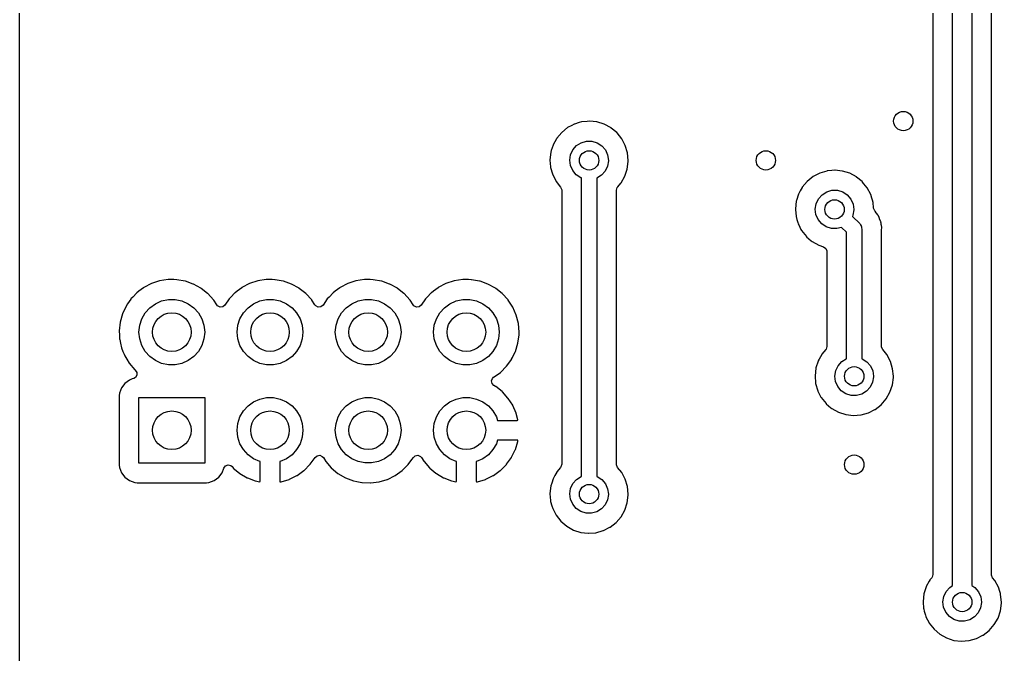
# Model space of a CAD drawing. Extents: x 123.1 to 180.7, y -123.3 to -73.5.
# Drawn here: x 123.06 to 148.46, y -106.38 to -89.96 of the extents above; entities that cross this region are included whole.
import ezdxf

# ---------------------------------------------------------------- set-up
doc = ezdxf.new("R2010")
doc.units = 0
doc.layers.add('BLACK', color=7, linetype='CONTINUOUS')

msp = doc.modelspace()

# ---------------------------------------------------------------- linework, layer by layer
at = {"layer": 'BLACK', "linetype": 'CONTINUOUS'}
for p, q in [((123.063, -123.191), (123.063, -73.6595)), ((147.197, -104.602), (147.197, -84.5127)), ((147.697, -84.5118), (147.697, -104.601)), ((146.689, -84.7951), (146.689, -104.318)), ((148.206, -104.318), (148.206, -84.7961)), ((137.351, -92.6932), (137.24, -92.751)), ((137.41, -92.6623), (137.351, -92.6932)), ((137.415, -92.6594), (137.41, -92.6623)), ((137.41, -92.6623), (137.41, -92.6623)), ((137.542, -92.6222), (137.415, -92.6594)), ((137.599, -92.6053), (137.542, -92.6222)), ((137.605, -92.6036), (137.599, -92.6053)), ((137.599, -92.6053), (137.599, -92.6053)), ((137.611, -92.603), (137.605, -92.6036)), ((137.742, -92.5911), (137.611, -92.603)), ((137.611, -92.603), (137.611, -92.603)), ((137.802, -92.5856), (137.742, -92.5911)), ((137.808, -92.5863), (137.802, -92.5856)), ((137.993, -92.6057), (137.808, -92.5863)), ((137.808, -92.5863), (137.808, -92.5863)), ((137.999, -92.6063), (137.993, -92.6057)), ((137.993, -92.6057), (137.993, -92.6057)), ((138.188, -92.6648), (137.999, -92.6063)), ((138.362, -92.7589), (138.188, -92.6648)), ((137.086, -92.875), (136.959, -93.0265)), ((137.24, -92.751), (137.086, -92.875)), ((138.366, -92.7628), (138.362, -92.7589)), ((138.508, -92.8797), (138.366, -92.7628)), ((138.366, -92.7628), (138.366, -92.7628)), ((138.514, -92.8849), (138.508, -92.8797)), ((138.518, -92.8897), (138.514, -92.8849)), ((138.519, -92.8908), (138.518, -92.8897)), ((138.518, -92.8897), (138.518, -92.8897)), ((138.639, -93.0382), (138.519, -92.8908)), ((136.862, -93.2057), (136.817, -93.3468)), ((136.864, -93.1998), (136.862, -93.2057)), ((136.862, -93.2057), (136.862, -93.2057)), ((136.952, -93.0382), (136.864, -93.1998)), ((136.956, -93.0319), (136.952, -93.0382)), ((136.959, -93.0265), (136.956, -93.0319)), ((136.956, -93.0319), (136.956, -93.0319)), ((137.471, -93.2182), (137.591, -93.1426)), ((137.591, -93.1426), (137.727, -93.1036)), ((137.727, -93.1036), (137.869, -93.1045)), ((137.869, -93.1045), (138.005, -93.1451)), ((138.005, -93.1451), (138.124, -93.2222)), ((138.732, -93.2128), (138.639, -93.0382)), ((136.804, -93.3883), (136.782, -93.5849)), ((136.817, -93.3468), (136.804, -93.3883)), ((137.295, -93.5929), (137.317, -93.4528)), ((137.317, -93.4528), (137.377, -93.3245)), ((137.377, -93.3245), (137.471, -93.2182)), ((138.124, -93.2222), (138.216, -93.3296)), ((138.216, -93.3296), (138.275, -93.4587)), ((138.275, -93.4587), (138.295, -93.599)), ((138.789, -93.4022), (138.732, -93.2128)), ((138.808, -93.599), (138.789, -93.4022)), ((136.782, -93.5849), (136.782, -93.591)), ((136.782, -93.591), (136.797, -93.7625)), ((137.313, -93.7335), (137.295, -93.5929)), ((138.295, -93.6112), (138.271, -93.751)), ((138.295, -93.599), (138.295, -93.6112)), ((138.783, -93.8235), (138.808, -93.6273)), ((138.808, -93.6273), (138.808, -93.599)), ((136.797, -93.7625), (136.798, -93.7819)), ((136.798, -93.7819), (136.8, -93.7879)), ((136.8, -93.7879), (136.845, -93.9454)), ((136.845, -93.9454), (136.853, -93.972)), ((137.371, -93.8632), (137.313, -93.7335)), ((137.462, -93.9717), (137.371, -93.8632)), ((138.21, -93.8786), (138.114, -93.9837)), ((138.271, -93.751), (138.21, -93.8786)), ((138.721, -94.0112), (138.783, -93.8235)), ((143.712, -93.9574), (143.59, -94.021)), ((143.76, -93.9323), (143.712, -93.9574)), ((143.765, -93.9294), (143.76, -93.9323)), ((143.76, -93.9323), (143.76, -93.9323)), ((143.886, -93.894), (143.765, -93.9294)), ((143.949, -93.8753), (143.886, -93.894)), ((143.955, -93.8736), (143.949, -93.8753)), ((143.949, -93.8753), (143.949, -93.8753)), ((143.961, -93.873), (143.955, -93.8736)), ((144.07, -93.8632), (143.961, -93.873)), ((143.961, -93.873), (143.961, -93.873)), ((144.152, -93.8556), (144.07, -93.8632)), ((144.158, -93.8563), (144.152, -93.8556)), ((144.343, -93.8757), (144.158, -93.8563)), ((144.158, -93.8563), (144.158, -93.8563)), ((144.349, -93.8763), (144.343, -93.8757)), ((144.343, -93.8757), (144.343, -93.8757)), ((144.538, -93.9348), (144.349, -93.8763)), ((144.712, -94.0289), (144.538, -93.9348)), ((136.853, -93.972), (136.856, -93.9775)), ((136.856, -93.9775), (136.94, -94.1411)), ((136.94, -94.1411), (136.943, -94.148)), ((136.943, -94.148), (137.057, -94.2917)), ((137.58, -94.0503), (137.462, -93.9717)), ((137.595, -94.0551), (137.58, -94.0503)), ((137.595, -101.777), (137.595, -94.0551)), ((138.114, -93.9837), (137.995, -94.057)), ((137.995, -94.057), (137.995, -101.778)), ((138.534, -94.2862), (138.619, -94.1878)), ((138.619, -94.1878), (138.623, -94.1831)), ((138.619, -94.1878), (138.619, -94.1878)), ((138.623, -94.1831), (138.721, -94.0112)), ((143.436, -94.145), (143.309, -94.2965)), ((143.59, -94.021), (143.436, -94.145)), ((144.716, -94.0328), (144.712, -94.0289)), ((144.858, -94.1497), (144.716, -94.0328)), ((144.716, -94.0328), (144.716, -94.0328)), ((144.864, -94.1549), (144.858, -94.1497)), ((144.868, -94.1597), (144.864, -94.1549)), ((144.904, -94.2034), (144.868, -94.1597)), ((144.868, -94.1597), (144.868, -94.1597)), ((144.989, -94.3082), (144.904, -94.2034)), ((137.057, -94.2917), (137.059, -94.2944)), ((137.059, -94.2944), (137.086, -94.3602)), ((137.086, -94.3602), (137.087, -94.3727)), ((137.087, -94.3727), (137.087, -101.464)), ((138.504, -94.3685), (138.524, -94.3004)), ((138.504, -101.463), (138.504, -94.3685)), ((138.524, -94.3004), (138.534, -94.2862)), ((143.212, -94.4757), (143.16, -94.6385)), ((143.214, -94.4698), (143.212, -94.4757)), ((143.212, -94.4757), (143.212, -94.4757)), ((143.257, -94.3908), (143.214, -94.4698)), ((143.306, -94.3019), (143.257, -94.3908)), ((143.309, -94.2965), (143.306, -94.3019)), ((143.306, -94.3019), (143.306, -94.3019)), ((143.821, -94.4882), (143.941, -94.4126)), ((143.941, -94.4126), (144.077, -94.3736)), ((144.077, -94.3736), (144.219, -94.3745)), ((144.219, -94.3745), (144.355, -94.4151)), ((144.355, -94.4151), (144.474, -94.4922)), ((145.082, -94.4828), (144.989, -94.3082)), ((143.154, -94.6583), (143.132, -94.8549)), ((143.16, -94.6385), (143.154, -94.6583)), ((143.645, -94.8629), (143.667, -94.7228)), ((143.667, -94.7228), (143.727, -94.5945)), ((143.727, -94.5945), (143.821, -94.4882)), ((144.474, -94.4922), (144.566, -94.5996)), ((144.566, -94.5996), (144.625, -94.7287)), ((144.625, -94.7287), (144.645, -94.869)), ((145.111, -94.5793), (145.082, -94.4828)), ((145.135, -94.658), (145.111, -94.5793)), ((145.139, -94.6722), (145.135, -94.658)), ((145.14, -94.6783), (145.139, -94.6722)), ((145.155, -94.8323), (145.14, -94.6783)), ((145.14, -94.6783), (145.14, -94.6783)), ((143.132, -94.8549), (143.134, -94.8768)), ((143.134, -94.8768), (143.14, -94.9577)), ((143.14, -94.9577), (143.148, -95.0519)), ((143.663, -95.0035), (143.645, -94.8629)), ((144.645, -94.8812), (144.621, -95.021)), ((144.645, -94.869), (144.645, -94.8812)), ((145.185, -94.9022), (145.155, -94.8323)), ((145.188, -94.905), (145.185, -94.9022)), ((145.193, -94.9113), (145.188, -94.905)), ((145.225, -94.9577), (145.193, -94.9113)), ((145.193, -94.9113), (145.193, -94.9113)), ((145.228, -94.963), (145.225, -94.9577)), ((145.263, -95.0077), (145.228, -94.963)), ((143.148, -95.0519), (143.171, -95.1309)), ((143.171, -95.1309), (143.193, -95.2063)), ((143.193, -95.2063), (143.203, -95.242)), ((143.721, -95.1332), (143.663, -95.0035)), ((143.812, -95.2417), (143.721, -95.1332)), ((144.621, -95.021), (144.608, -95.049)), ((144.608, -95.049), (144.795, -95.2358)), ((144.795, -95.2358), (144.812, -95.2641)), ((145.267, -95.0137), (145.263, -95.0077)), ((145.263, -95.0077), (145.263, -95.0077)), ((145.27, -95.0207), (145.267, -95.0137)), ((145.272, -95.0229), (145.27, -95.0207)), ((145.28, -95.0377), (145.272, -95.0229)), ((145.281, -95.0401), (145.28, -95.0377)), ((145.285, -95.0463), (145.281, -95.0401)), ((145.288, -95.0535), (145.285, -95.0463)), ((145.308, -95.1061), (145.288, -95.0535)), ((145.288, -95.0535), (145.288, -95.0535)), ((145.311, -95.1122), (145.308, -95.1061)), ((145.336, -95.1707), (145.311, -95.1122)), ((145.338, -95.1782), (145.336, -95.1707)), ((145.338, -95.1808), (145.338, -95.1782)), ((145.343, -95.1971), (145.338, -95.1808)), ((145.343, -95.1996), (145.343, -95.1971)), ((145.346, -95.2068), (145.343, -95.1996)), ((145.347, -95.2143), (145.346, -95.2068)), ((145.354, -95.2702), (145.347, -95.2143)), ((143.203, -95.242), (143.217, -95.2702)), ((143.217, -95.2702), (143.276, -95.3846)), ((143.276, -95.3846), (143.293, -95.418)), ((143.293, -95.418), (143.416, -95.573)), ((143.93, -95.3203), (143.812, -95.2417)), ((144.065, -95.3626), (143.93, -95.3203)), ((144.207, -95.3652), (144.065, -95.3626)), ((144.326, -95.3327), (144.207, -95.3652)), ((144.453, -95.4598), (144.326, -95.3327)), ((144.453, -98.7294), (144.453, -95.4598)), ((144.812, -95.2641), (144.833, -95.2903)), ((144.833, -95.2903), (144.836, -95.3015)), ((144.836, -95.3015), (144.842, -95.3112)), ((144.842, -95.3112), (144.846, -95.3444)), ((144.846, -95.3444), (144.853, -95.377)), ((144.853, -95.377), (144.853, -98.7302)), ((145.355, -95.2767), (145.354, -95.2702)), ((145.366, -95.3396), (145.355, -95.2767)), ((145.362, -95.3973), (145.365, -95.3472)), ((145.362, -95.4059), (145.362, -95.3973)), ((145.362, -98.4151), (145.362, -95.4059)), ((145.365, -95.3472), (145.366, -95.3396)), ((145.365, -95.3472), (145.365, -95.3472)), ((143.416, -95.573), (143.421, -95.5769)), ((143.421, -95.5769), (143.421, -95.5769)), ((143.421, -95.5769), (143.539, -95.6775)), ((143.539, -95.6775), (143.567, -95.7011)), ((143.567, -95.7011), (143.739, -95.7976)), ((143.739, -95.7976), (143.857, -95.836)), ((143.857, -95.836), (143.916, -95.8761)), ((143.916, -95.8761), (143.944, -95.9415)), ((143.944, -95.9415), (143.945, -95.9558)), ((143.945, -95.9558), (143.945, -98.4165)), ((126.684, -96.718), (126.472, -96.7874)), ((126.905, -96.6842), (126.684, -96.718)), ((126.91, -96.6842), (126.905, -96.6842)), ((127.054, -96.686), (126.91, -96.6842)), ((126.91, -96.6842), (126.91, -96.6842)), ((127.128, -96.6869), (127.054, -96.686)), ((127.133, -96.6878), (127.128, -96.6869)), ((127.343, -96.7252), (127.133, -96.6878)), ((127.133, -96.6878), (127.133, -96.6878)), ((127.348, -96.7261), (127.343, -96.7252)), ((127.343, -96.7252), (127.343, -96.7252)), ((127.353, -96.7278), (127.348, -96.7261)), ((127.554, -96.7989), (127.353, -96.7278)), ((127.353, -96.7278), (127.353, -96.7278)), ((129.224, -96.718), (129.012, -96.7874)), ((129.445, -96.6842), (129.224, -96.718)), ((129.45, -96.6842), (129.445, -96.6842)), ((129.594, -96.686), (129.45, -96.6842)), ((129.45, -96.6842), (129.45, -96.6842)), ((129.668, -96.6869), (129.594, -96.686)), ((129.673, -96.6878), (129.668, -96.6869)), ((129.883, -96.7252), (129.673, -96.6878)), ((129.673, -96.6878), (129.673, -96.6878)), ((129.888, -96.7261), (129.883, -96.7252)), ((129.883, -96.7252), (129.883, -96.7252)), ((129.893, -96.7278), (129.888, -96.7261)), ((130.094, -96.7989), (129.893, -96.7278)), ((129.893, -96.7278), (129.893, -96.7278)), ((131.764, -96.718), (131.552, -96.7874)), ((131.985, -96.6842), (131.764, -96.718)), ((131.99, -96.6842), (131.985, -96.6842)), ((132.134, -96.686), (131.99, -96.6842)), ((131.99, -96.6842), (131.99, -96.6842)), ((132.208, -96.6869), (132.134, -96.686)), ((132.213, -96.6878), (132.208, -96.6869)), ((132.423, -96.7252), (132.213, -96.6878)), ((132.213, -96.6878), (132.213, -96.6878)), ((132.428, -96.7261), (132.423, -96.7252)), ((132.423, -96.7252), (132.423, -96.7252)), ((132.433, -96.7278), (132.428, -96.7261)), ((132.634, -96.7989), (132.433, -96.7278)), ((132.433, -96.7278), (132.433, -96.7278)), ((134.304, -96.718), (134.092, -96.7874)), ((134.525, -96.6842), (134.304, -96.718)), ((134.53, -96.6842), (134.525, -96.6842)), ((134.674, -96.686), (134.53, -96.6842)), ((134.53, -96.6842), (134.53, -96.6842)), ((134.748, -96.6869), (134.674, -96.686)), ((134.753, -96.6878), (134.748, -96.6869)), ((134.963, -96.7252), (134.753, -96.6878)), ((134.753, -96.6878), (134.753, -96.6878)), ((134.968, -96.7261), (134.963, -96.7252)), ((134.963, -96.7252), (134.963, -96.7252)), ((134.973, -96.7278), (134.968, -96.7261)), ((135.174, -96.7989), (134.973, -96.7278)), ((134.973, -96.7278), (134.973, -96.7278)), ((126.147, -96.9857), (126.095, -97.0246)), ((126.269, -96.8936), (126.147, -96.9857)), ((126.274, -96.8905), (126.269, -96.8936)), ((126.269, -96.8936), (126.269, -96.8936)), ((126.472, -96.7874), (126.274, -96.8905)), ((127.559, -96.8006), (127.554, -96.7989)), ((127.554, -96.7989), (127.554, -96.7989)), ((127.754, -96.9086), (127.559, -96.8006)), ((127.758, -96.9118), (127.754, -96.9086)), ((127.926, -97.0438), (127.758, -96.9118)), ((127.758, -96.9118), (127.758, -96.9118)), ((128.687, -96.9857), (128.635, -97.0246)), ((128.809, -96.8936), (128.687, -96.9857)), ((128.814, -96.8905), (128.809, -96.8936)), ((128.809, -96.8936), (128.809, -96.8936)), ((129.012, -96.7874), (128.814, -96.8905)), ((130.099, -96.8006), (130.094, -96.7989)), ((130.094, -96.7989), (130.094, -96.7989)), ((130.294, -96.9086), (130.099, -96.8006)), ((130.298, -96.9118), (130.294, -96.9086)), ((130.466, -97.0438), (130.298, -96.9118)), ((130.298, -96.9118), (130.298, -96.9118)), ((131.227, -96.9857), (131.175, -97.0246)), ((131.349, -96.8936), (131.227, -96.9857)), ((131.354, -96.8905), (131.349, -96.8936)), ((131.349, -96.8936), (131.349, -96.8936)), ((131.552, -96.7874), (131.354, -96.8905)), ((132.639, -96.8006), (132.634, -96.7989)), ((132.634, -96.7989), (132.634, -96.7989)), ((132.834, -96.9086), (132.639, -96.8006)), ((132.838, -96.9118), (132.834, -96.9086)), ((133.006, -97.0438), (132.838, -96.9118)), ((132.838, -96.9118), (132.838, -96.9118)), ((133.767, -96.9857), (133.715, -97.0246)), ((133.889, -96.8936), (133.767, -96.9857)), ((133.894, -96.8905), (133.889, -96.8936)), ((133.889, -96.8936), (133.889, -96.8936)), ((134.092, -96.7874), (133.894, -96.8905)), ((135.179, -96.8006), (135.174, -96.7989)), ((135.174, -96.7989), (135.174, -96.7989)), ((135.374, -96.9086), (135.179, -96.8006)), ((135.378, -96.9118), (135.374, -96.9086)), ((135.546, -97.0438), (135.378, -96.9118)), ((135.378, -96.9118), (135.378, -96.9118)), ((125.938, -97.1904), (125.853, -97.3152)), ((125.941, -97.1861), (125.938, -97.1904)), ((125.938, -97.1904), (125.938, -97.1904)), ((125.989, -97.1354), (125.941, -97.1861)), ((126.091, -97.0284), (125.989, -97.1354)), ((126.095, -97.0246), (126.091, -97.0284)), ((126.575, -97.3079), (126.737, -97.2356)), ((126.737, -97.2356), (126.911, -97.1987)), ((126.911, -97.1987), (127.089, -97.1987)), ((127.089, -97.1987), (127.263, -97.2356)), ((127.263, -97.2356), (127.425, -97.3079)), ((127.926, -97.0439), (127.926, -97.0438)), ((127.93, -97.0471), (127.926, -97.0439)), ((128.08, -97.2123), (127.93, -97.0471)), ((128.083, -97.2166), (128.08, -97.2123)), ((128.163, -97.3411), (128.083, -97.2166)), ((128.083, -97.2166), (128.083, -97.2166)), ((128.481, -97.1861), (128.373, -97.3436)), ((128.529, -97.1354), (128.481, -97.1861)), ((128.631, -97.0284), (128.529, -97.1354)), ((128.635, -97.0246), (128.631, -97.0284)), ((129.115, -97.3079), (129.277, -97.2356)), ((129.277, -97.2356), (129.451, -97.1987)), ((129.451, -97.1987), (129.629, -97.1987)), ((129.629, -97.1987), (129.803, -97.2356)), ((129.803, -97.2356), (129.965, -97.3079)), ((130.466, -97.0439), (130.466, -97.0438)), ((130.47, -97.0471), (130.466, -97.0439)), ((130.62, -97.2123), (130.47, -97.0471)), ((130.623, -97.2166), (130.62, -97.2123)), ((130.703, -97.3411), (130.623, -97.2166)), ((130.623, -97.2166), (130.623, -97.2166)), ((131.021, -97.1861), (130.913, -97.3436)), ((131.069, -97.1354), (131.021, -97.1861)), ((131.171, -97.0284), (131.069, -97.1354)), ((131.175, -97.0246), (131.171, -97.0284)), ((131.655, -97.3079), (131.817, -97.2356)), ((131.817, -97.2356), (131.991, -97.1987)), ((131.991, -97.1987), (132.169, -97.1987)), ((132.169, -97.1987), (132.343, -97.2356)), ((132.343, -97.2356), (132.505, -97.3079)), ((133.006, -97.0439), (133.006, -97.0438)), ((133.01, -97.0471), (133.006, -97.0439)), ((133.16, -97.2123), (133.01, -97.0471)), ((133.163, -97.2166), (133.16, -97.2123)), ((133.243, -97.3411), (133.163, -97.2166)), ((133.163, -97.2166), (133.163, -97.2166)), ((133.561, -97.1861), (133.453, -97.3436)), ((133.609, -97.1354), (133.561, -97.1861)), ((133.711, -97.0284), (133.609, -97.1354)), ((133.715, -97.0246), (133.711, -97.0284)), ((134.195, -97.3079), (134.357, -97.2356)), ((134.357, -97.2356), (134.531, -97.1987)), ((134.531, -97.1987), (134.709, -97.1987)), ((134.709, -97.1987), (134.883, -97.2356)), ((134.883, -97.2356), (135.045, -97.3079)), ((135.546, -97.0439), (135.546, -97.0438)), ((135.55, -97.0471), (135.546, -97.0439)), ((135.7, -97.2123), (135.55, -97.0471)), ((135.703, -97.2166), (135.7, -97.2123)), ((135.769, -97.3186), (135.703, -97.2166)), ((135.703, -97.2166), (135.703, -97.2166)), ((125.815, -97.3707), (125.721, -97.5733)), ((125.853, -97.3152), (125.815, -97.3707)), ((126.312, -97.5444), (126.431, -97.4123)), ((126.431, -97.4123), (126.575, -97.3079)), ((127.425, -97.3079), (127.569, -97.4123)), ((127.569, -97.4123), (127.688, -97.5444)), ((128.184, -97.3655), (128.163, -97.3411)), ((128.248, -97.3968), (128.184, -97.3655)), ((128.318, -97.3886), (128.248, -97.3968)), ((128.373, -97.3436), (128.318, -97.3886)), ((128.852, -97.5444), (128.971, -97.4123)), ((128.971, -97.4123), (129.115, -97.3079)), ((129.965, -97.3079), (130.109, -97.4123)), ((130.109, -97.4123), (130.228, -97.5444)), ((130.724, -97.3655), (130.703, -97.3411)), ((130.788, -97.3968), (130.724, -97.3655)), ((130.858, -97.3886), (130.788, -97.3968)), ((130.913, -97.3436), (130.858, -97.3886)), ((131.392, -97.5444), (131.511, -97.4123)), ((131.511, -97.4123), (131.655, -97.3079)), ((132.505, -97.3079), (132.649, -97.4123)), ((132.649, -97.4123), (132.768, -97.5444)), ((133.264, -97.3655), (133.243, -97.3411)), ((133.328, -97.3968), (133.264, -97.3655)), ((133.398, -97.3886), (133.328, -97.3968)), ((133.453, -97.3436), (133.398, -97.3886)), ((133.932, -97.5444), (134.051, -97.4123)), ((134.051, -97.4123), (134.195, -97.3079)), ((135.045, -97.3079), (135.189, -97.4123)), ((135.189, -97.4123), (135.308, -97.5444)), ((135.821, -97.3998), (135.769, -97.3186)), ((135.91, -97.6047), (135.821, -97.3998)), ((125.721, -97.5733), (125.661, -97.7886)), ((126.169, -97.8673), (126.223, -97.6983)), ((126.223, -97.6983), (126.312, -97.5444)), ((127.688, -97.5444), (127.777, -97.6983)), ((127.777, -97.6983), (127.831, -97.8673)), ((128.709, -97.8673), (128.763, -97.6983)), ((128.763, -97.6983), (128.852, -97.5444)), ((130.228, -97.5444), (130.317, -97.6983)), ((130.317, -97.6983), (130.371, -97.8673)), ((131.249, -97.8673), (131.303, -97.6983)), ((131.303, -97.6983), (131.392, -97.5444)), ((132.768, -97.5444), (132.857, -97.6983)), ((132.857, -97.6983), (132.911, -97.8673)), ((133.789, -97.8673), (133.843, -97.6983)), ((133.843, -97.6983), (133.932, -97.5444)), ((135.308, -97.5444), (135.397, -97.6983)), ((135.397, -97.6983), (135.451, -97.8673)), ((135.965, -97.8214), (135.91, -97.6047)), ((125.661, -97.7886), (125.637, -98.0107)), ((125.637, -98.0107), (125.638, -98.0158)), ((125.638, -98.0158), (125.638, -98.0159)), ((125.638, -98.0159), (125.643, -98.1106)), ((126.15, -98.044), (126.169, -97.8673)), ((127.831, -97.8673), (127.85, -98.044)), ((128.69, -98.044), (128.709, -97.8673)), ((130.371, -97.8673), (130.39, -98.044)), ((131.23, -98.044), (131.249, -97.8673)), ((132.911, -97.8673), (132.93, -98.044)), ((133.77, -98.044), (133.789, -97.8673)), ((135.451, -97.8673), (135.47, -98.044)), ((135.983, -98.044), (135.965, -97.8214)), ((125.643, -98.1106), (125.65, -98.2337)), ((125.65, -98.2337), (125.651, -98.2388)), ((125.651, -98.2388), (125.651, -98.2388)), ((125.651, -98.2388), (125.671, -98.3269)), ((126.169, -98.2207), (126.15, -98.044)), ((126.223, -98.3897), (126.169, -98.2207)), ((127.831, -98.2207), (127.777, -98.3897)), ((127.85, -98.044), (127.831, -98.2207)), ((128.709, -98.2207), (128.69, -98.044)), ((128.763, -98.3897), (128.709, -98.2207)), ((130.371, -98.2207), (130.317, -98.3897)), ((130.39, -98.044), (130.371, -98.2207)), ((131.249, -98.2207), (131.23, -98.044)), ((131.303, -98.3897), (131.249, -98.2207)), ((132.911, -98.2207), (132.857, -98.3897)), ((132.93, -98.044), (132.911, -98.2207)), ((133.789, -98.2207), (133.77, -98.044)), ((133.843, -98.3897), (133.789, -98.2207)), ((135.451, -98.2207), (135.397, -98.3897)), ((135.47, -98.044), (135.451, -98.2207)), ((135.952, -98.3321), (135.982, -98.1106)), ((135.982, -98.1106), (135.983, -98.044)), ((125.671, -98.3269), (125.699, -98.4516)), ((125.699, -98.4516), (125.737, -98.5458)), ((126.312, -98.5436), (126.223, -98.3897)), ((127.777, -98.3897), (127.688, -98.5436)), ((128.852, -98.5436), (128.763, -98.3897)), ((130.317, -98.3897), (130.228, -98.5436)), ((131.392, -98.5436), (131.303, -98.3897)), ((132.857, -98.3897), (132.768, -98.5436)), ((133.932, -98.5436), (133.843, -98.3897)), ((135.397, -98.3897), (135.308, -98.5436)), ((135.887, -98.5458), (135.952, -98.3321)), ((143.915, -98.4975), (143.817, -98.6145)), ((143.924, -98.4846), (143.915, -98.4975)), ((143.945, -98.4165), (143.924, -98.4846)), ((145.362, -98.4293), (145.362, -98.4151)), ((145.39, -98.4948), (145.362, -98.4293)), ((145.497, -98.6262), (145.39, -98.4948)), ((125.737, -98.5458), (125.763, -98.6097)), ((125.763, -98.6097), (125.783, -98.6586)), ((125.783, -98.6586), (125.834, -98.7414)), ((125.834, -98.7414), (125.897, -98.8447)), ((126.431, -98.6757), (126.312, -98.5436)), ((126.575, -98.7801), (126.431, -98.6757)), ((126.737, -98.8524), (126.575, -98.7801)), ((127.425, -98.7801), (127.263, -98.8524)), ((127.569, -98.6757), (127.425, -98.7801)), ((127.688, -98.5436), (127.569, -98.6757)), ((128.971, -98.6757), (128.852, -98.5436)), ((129.115, -98.7801), (128.971, -98.6757)), ((129.277, -98.8524), (129.115, -98.7801)), ((129.965, -98.7801), (129.803, -98.8524)), ((130.109, -98.6757), (129.965, -98.7801)), ((130.228, -98.5436), (130.109, -98.6757)), ((131.511, -98.6757), (131.392, -98.5436)), ((131.655, -98.7801), (131.511, -98.6757)), ((131.817, -98.8524), (131.655, -98.7801)), ((132.505, -98.7801), (132.343, -98.8524)), ((132.649, -98.6757), (132.505, -98.7801)), ((132.768, -98.5436), (132.649, -98.6757)), ((134.051, -98.6757), (133.932, -98.5436)), ((134.195, -98.7801), (134.051, -98.6757)), ((134.357, -98.8524), (134.195, -98.7801)), ((135.045, -98.7801), (134.883, -98.8524)), ((135.189, -98.6757), (135.045, -98.7801)), ((135.308, -98.5436), (135.189, -98.6757)), ((135.718, -98.8447), (135.785, -98.7503)), ((135.785, -98.7503), (135.788, -98.7461)), ((135.788, -98.7461), (135.809, -98.7039)), ((135.809, -98.7039), (135.885, -98.5505)), ((135.885, -98.5505), (135.887, -98.5458)), ((135.885, -98.5505), (135.885, -98.5505)), ((143.72, -98.7937), (143.664, -98.9704)), ((143.722, -98.7878), (143.72, -98.7937)), ((143.72, -98.7937), (143.72, -98.7937)), ((143.747, -98.7414), (143.722, -98.7878)), ((143.814, -98.6199), (143.747, -98.7414)), ((143.817, -98.6145), (143.814, -98.6199)), ((143.814, -98.6199), (143.814, -98.6199)), ((144.329, -98.8062), (144.449, -98.7306)), ((144.449, -98.7306), (144.453, -98.7294)), ((144.853, -98.7302), (144.863, -98.7331)), ((144.863, -98.7331), (144.982, -98.8102)), ((145.59, -98.8008), (145.497, -98.6262)), ((125.897, -98.8447), (125.9, -98.8491)), ((125.9, -98.8491), (126.046, -99.0179)), ((126.046, -99.0179), (126.05, -99.0212)), ((126.05, -99.0212), (126.055, -99.0252)), ((126.055, -99.0252), (126.095, -99.0841)), ((126.911, -98.8893), (126.737, -98.8524)), ((127.089, -98.8893), (126.911, -98.8893)), ((127.263, -98.8524), (127.089, -98.8893)), ((129.451, -98.8893), (129.277, -98.8524)), ((129.629, -98.8893), (129.451, -98.8893)), ((129.803, -98.8524), (129.629, -98.8893)), ((131.991, -98.8893), (131.817, -98.8524)), ((132.169, -98.8893), (131.991, -98.8893)), ((132.343, -98.8524), (132.169, -98.8893)), ((134.531, -98.8893), (134.357, -98.8524)), ((134.709, -98.8893), (134.531, -98.8893)), ((134.883, -98.8524), (134.709, -98.8893)), ((135.5, -99.0852), (135.658, -98.9275)), ((135.658, -98.9275), (135.718, -98.8447)), ((143.662, -98.9763), (143.64, -99.1729)), ((143.664, -98.9704), (143.662, -98.9763)), ((144.153, -99.1809), (144.175, -99.0408)), ((144.175, -99.0408), (144.235, -98.9125)), ((144.235, -98.9125), (144.329, -98.8062)), ((144.982, -98.8102), (145.074, -98.9176)), ((145.074, -98.9176), (145.133, -99.0467)), ((145.133, -99.0467), (145.153, -99.187)), ((145.647, -98.9902), (145.59, -98.8008)), ((145.666, -99.187), (145.647, -98.9902)), ((125.903, -99.2834), (125.787, -99.3707)), ((125.978, -99.2554), (125.903, -99.2834)), ((126.019, -99.2401), (125.978, -99.2554)), ((126.059, -99.2156), (126.019, -99.2401)), ((126.096, -99.1551), (126.059, -99.2156)), ((126.095, -99.0841), (126.096, -99.1551)), ((135.268, -99.3062), (135.293, -99.2398)), ((135.293, -99.2398), (135.32, -99.2132)), ((135.32, -99.2132), (135.362, -99.1835)), ((135.362, -99.1835), (135.5, -99.0852)), ((143.64, -99.1729), (143.64, -99.179)), ((143.64, -99.179), (143.655, -99.353)), ((144.171, -99.3215), (144.153, -99.1809)), ((145.153, -99.1992), (145.129, -99.339)), ((145.153, -99.187), (145.153, -99.1992)), ((145.641, -99.4115), (145.666, -99.2153)), ((145.666, -99.2153), (145.666, -99.187)), ((125.699, -99.4873), (125.648, -99.6237)), ((125.787, -99.3707), (125.699, -99.4873)), ((135.283, -99.3757), (135.268, -99.3062)), ((135.333, -99.4261), (135.283, -99.3757)), ((135.37, -99.4465), (135.333, -99.4261)), ((135.378, -99.4522), (135.37, -99.4465)), ((135.545, -99.5842), (135.378, -99.4522)), ((143.655, -99.353), (143.656, -99.3699)), ((143.656, -99.3699), (143.672, -99.4261)), ((143.672, -99.4261), (143.697, -99.5135)), ((143.697, -99.5135), (143.711, -99.56)), ((144.229, -99.4512), (144.171, -99.3215)), ((144.32, -99.5597), (144.229, -99.4512)), ((145.068, -99.4666), (144.972, -99.5717)), ((145.129, -99.339), (145.068, -99.4666)), ((145.579, -99.5992), (145.641, -99.4115)), ((125.648, -99.6237), (125.641, -99.6859)), ((125.641, -99.6859), (125.641, -101.482)), ((126.15, -101.434), (126.15, -99.734)), ((126.15, -99.734), (127.85, -99.734)), ((127.85, -99.734), (127.85, -101.434)), ((129.115, -99.8479), (129.277, -99.7756)), ((129.277, -99.7756), (129.451, -99.7387)), ((129.451, -99.7387), (129.629, -99.7387)), ((129.629, -99.7387), (129.803, -99.7756)), ((129.803, -99.7756), (129.965, -99.8479)), ((131.655, -99.8479), (131.817, -99.7756)), ((131.817, -99.7756), (131.991, -99.7387)), ((131.991, -99.7387), (132.169, -99.7387)), ((132.169, -99.7387), (132.343, -99.7756)), ((132.343, -99.7756), (132.505, -99.8479)), ((134.195, -99.8479), (134.357, -99.7756)), ((134.357, -99.7756), (134.531, -99.7387)), ((134.531, -99.7387), (134.709, -99.7387)), ((134.709, -99.7387), (134.883, -99.7756)), ((134.883, -99.7756), (135.045, -99.8479)), ((135.553, -99.5912), (135.545, -99.5842)), ((135.696, -99.7488), (135.553, -99.5912)), ((135.702, -99.7569), (135.696, -99.7488)), ((135.818, -99.9357), (135.702, -99.7569)), ((143.711, -99.56), (143.715, -99.5687)), ((143.715, -99.5687), (143.794, -99.7224)), ((143.794, -99.7224), (143.801, -99.736)), ((143.801, -99.736), (143.924, -99.891)), ((144.438, -99.6383), (144.32, -99.5597)), ((144.573, -99.6806), (144.438, -99.6383)), ((144.715, -99.6832), (144.573, -99.6806)), ((144.852, -99.6459), (144.715, -99.6832)), ((144.972, -99.5717), (144.852, -99.6459)), ((145.352, -99.9209), (145.481, -99.7711)), ((145.481, -99.7711), (145.579, -99.5992)), ((128.852, -100.084), (128.971, -99.9523)), ((128.971, -99.9523), (129.115, -99.8479)), ((129.965, -99.8479), (130.109, -99.9523)), ((130.109, -99.9523), (130.228, -100.084)), ((131.392, -100.084), (131.511, -99.9523)), ((131.511, -99.9523), (131.655, -99.8479)), ((132.505, -99.8479), (132.649, -99.9523)), ((132.649, -99.9523), (132.768, -100.084)), ((133.932, -100.084), (134.051, -99.9523)), ((134.051, -99.9523), (134.195, -99.8479)), ((135.045, -99.8479), (135.189, -99.9523)), ((135.189, -99.9523), (135.308, -100.084)), ((135.823, -99.9448), (135.818, -99.9357)), ((135.908, -100.14), (135.823, -99.9448)), ((143.924, -99.891), (143.929, -99.8949)), ((143.929, -99.8949), (143.929, -99.8949)), ((143.929, -99.8949), (144.05, -99.9984)), ((144.05, -99.9984), (144.075, -100.019)), ((144.075, -100.019), (144.247, -100.116)), ((145.025, -100.129), (145.19, -100.045)), ((145.19, -100.045), (145.196, -100.043)), ((145.19, -100.045), (145.19, -100.045)), ((145.196, -100.043), (145.352, -99.9209)), ((128.709, -100.407), (128.763, -100.238)), ((128.763, -100.238), (128.852, -100.084)), ((130.228, -100.084), (130.317, -100.238)), ((130.317, -100.238), (130.371, -100.407)), ((131.249, -100.407), (131.303, -100.238)), ((131.303, -100.238), (131.392, -100.084)), ((132.768, -100.084), (132.857, -100.238)), ((132.857, -100.238), (132.911, -100.407)), ((133.789, -100.407), (133.843, -100.238)), ((133.843, -100.238), (133.932, -100.084)), ((135.308, -100.084), (135.397, -100.238)), ((135.397, -100.238), (135.426, -100.33)), ((135.911, -100.15), (135.908, -100.14)), ((135.953, -100.317), (135.911, -100.15)), ((135.952, -100.326), (135.953, -100.317)), ((144.247, -100.116), (144.435, -100.177)), ((144.435, -100.177), (144.632, -100.2)), ((144.632, -100.2), (144.638, -100.2)), ((144.638, -100.2), (144.823, -100.185)), ((144.638, -100.2), (144.638, -100.2)), ((144.823, -100.185), (144.823, -100.185)), ((144.823, -100.185), (144.829, -100.185)), ((144.829, -100.185), (145.019, -100.132)), ((145.019, -100.132), (145.025, -100.129)), ((145.025, -100.129), (145.025, -100.129)), ((128.69, -100.584), (128.709, -100.407)), ((130.371, -100.407), (130.39, -100.584)), ((131.23, -100.584), (131.249, -100.407)), ((132.911, -100.407), (132.93, -100.584)), ((133.77, -100.584), (133.789, -100.407)), ((135.426, -100.33), (135.938, -100.33)), ((135.938, -100.33), (135.952, -100.326)), ((128.709, -100.761), (128.69, -100.584)), ((128.763, -100.93), (128.709, -100.761)), ((130.371, -100.761), (130.317, -100.93)), ((130.39, -100.584), (130.371, -100.761)), ((131.249, -100.761), (131.23, -100.584)), ((131.303, -100.93), (131.249, -100.761)), ((132.911, -100.761), (132.857, -100.93)), ((132.93, -100.584), (132.911, -100.761)), ((133.789, -100.761), (133.77, -100.584)), ((133.843, -100.93), (133.789, -100.761)), ((128.852, -101.084), (128.763, -100.93)), ((130.317, -100.93), (130.228, -101.084)), ((131.392, -101.084), (131.303, -100.93)), ((132.857, -100.93), (132.768, -101.084)), ((133.932, -101.084), (133.843, -100.93)), ((135.397, -100.93), (135.308, -101.084)), ((135.426, -100.838), (135.397, -100.93)), ((135.939, -100.838), (135.426, -100.838)), ((135.888, -101.081), (135.95, -100.877)), ((135.952, -100.842), (135.939, -100.838)), ((135.95, -100.877), (135.953, -100.867)), ((135.954, -100.856), (135.952, -100.842)), ((135.953, -100.867), (135.954, -100.856)), ((128.971, -101.216), (128.852, -101.084)), ((129.115, -101.32), (128.971, -101.216)), ((129.277, -101.392), (129.115, -101.32)), ((129.965, -101.32), (129.803, -101.392)), ((130.109, -101.216), (129.965, -101.32)), ((130.228, -101.084), (130.109, -101.216)), ((130.581, -101.463), (130.708, -101.286)), ((130.708, -101.286), (130.709, -101.287)), ((130.709, -101.287), (130.756, -101.243)), ((130.756, -101.243), (130.826, -101.231)), ((130.826, -101.231), (130.892, -101.259)), ((130.892, -101.259), (130.92, -101.291)), ((130.92, -101.291), (130.98, -101.389)), ((131.511, -101.216), (131.392, -101.084)), ((131.655, -101.32), (131.511, -101.216)), ((131.817, -101.392), (131.655, -101.32)), ((132.505, -101.32), (132.343, -101.392)), ((132.649, -101.216), (132.505, -101.32)), ((132.768, -101.084), (132.649, -101.216)), ((133.209, -101.341), (133.248, -101.286)), ((133.248, -101.286), (133.25, -101.287)), ((133.25, -101.287), (133.297, -101.243)), ((133.297, -101.243), (133.367, -101.231)), ((133.367, -101.231), (133.432, -101.259)), ((133.432, -101.259), (133.46, -101.291)), ((133.46, -101.291), (133.518, -101.384)), ((134.051, -101.216), (133.932, -101.084)), ((134.195, -101.32), (134.051, -101.216)), ((134.357, -101.392), (134.195, -101.32)), ((135.045, -101.32), (134.883, -101.392)), ((135.189, -101.216), (135.045, -101.32)), ((135.308, -101.084), (135.189, -101.216)), ((135.661, -101.463), (135.785, -101.29)), ((135.785, -101.29), (135.79, -101.281)), ((135.79, -101.281), (135.885, -101.09)), ((135.885, -101.09), (135.888, -101.081)), ((125.641, -101.482), (125.648, -101.544)), ((125.648, -101.544), (125.699, -101.681)), ((127.85, -101.434), (126.15, -101.434)), ((128.301, -101.681), (128.345, -101.563)), ((128.345, -101.563), (128.387, -101.506)), ((128.387, -101.506), (128.454, -101.481)), ((128.454, -101.481), (128.523, -101.497)), ((128.523, -101.497), (128.558, -101.525)), ((128.558, -101.525), (128.583, -101.554)), ((128.583, -101.554), (128.591, -101.561)), ((128.591, -101.561), (128.754, -101.697)), ((129.286, -101.394), (129.277, -101.392)), ((129.286, -101.903), (129.286, -101.394)), ((129.803, -101.392), (129.794, -101.394)), ((129.794, -101.394), (129.794, -101.903)), ((130.423, -101.621), (130.574, -101.471)), ((130.574, -101.471), (130.581, -101.463)), ((130.98, -101.389), (131.126, -101.558)), ((131.126, -101.558), (131.298, -101.701)), ((131.991, -101.429), (131.817, -101.392)), ((132.169, -101.429), (131.991, -101.429)), ((132.343, -101.392), (132.169, -101.429)), ((132.96, -101.625), (133.118, -101.467)), ((133.118, -101.467), (133.209, -101.341)), ((133.518, -101.384), (133.524, -101.393)), ((133.524, -101.393), (133.663, -101.554)), ((133.663, -101.554), (133.671, -101.561)), ((133.671, -101.561), (133.834, -101.697)), ((134.366, -101.394), (134.357, -101.392)), ((134.366, -101.903), (134.366, -101.394)), ((134.883, -101.392), (134.874, -101.394)), ((134.874, -101.394), (134.874, -101.903)), ((135.503, -101.621), (135.654, -101.471)), ((135.654, -101.471), (135.661, -101.463)), ((137.057, -101.545), (136.959, -101.662)), ((137.066, -101.533), (137.057, -101.545)), ((137.087, -101.464), (137.066, -101.533)), ((138.504, -101.477), (138.504, -101.463)), ((138.532, -101.543), (138.504, -101.477)), ((138.639, -101.674), (138.532, -101.543)), ((125.699, -101.681), (125.787, -101.797)), ((125.787, -101.797), (125.903, -101.885)), ((128.097, -101.885), (128.213, -101.797)), ((128.213, -101.797), (128.301, -101.681)), ((128.754, -101.697), (128.763, -101.703)), ((128.763, -101.703), (128.947, -101.81)), ((128.947, -101.81), (128.956, -101.815)), ((128.956, -101.815), (129.155, -101.891)), ((130.042, -101.85), (130.233, -101.757)), ((130.233, -101.757), (130.242, -101.751)), ((130.242, -101.751), (130.415, -101.628)), ((130.415, -101.628), (130.423, -101.621)), ((131.298, -101.701), (131.491, -101.813)), ((131.491, -101.813), (131.7, -101.893)), ((132.577, -101.853), (132.778, -101.755)), ((132.778, -101.755), (132.96, -101.625)), ((133.834, -101.697), (133.843, -101.703)), ((133.843, -101.703), (134.027, -101.81)), ((134.027, -101.81), (134.036, -101.815)), ((134.036, -101.815), (134.235, -101.891)), ((135.122, -101.85), (135.313, -101.757)), ((135.313, -101.757), (135.322, -101.751)), ((135.322, -101.751), (135.495, -101.628)), ((135.495, -101.628), (135.503, -101.621)), ((136.864, -101.836), (136.862, -101.842)), ((136.907, -101.757), (136.864, -101.836)), ((136.956, -101.668), (136.907, -101.757)), ((136.959, -101.662), (136.956, -101.668)), ((136.956, -101.668), (136.956, -101.668)), ((137.471, -101.854), (137.591, -101.779)), ((137.591, -101.779), (137.595, -101.777)), ((137.995, -101.778), (138.005, -101.781)), ((138.005, -101.781), (138.124, -101.858)), ((138.732, -101.849), (138.639, -101.674)), ((125.903, -101.885), (126.04, -101.936)), ((126.04, -101.936), (126.102, -101.942)), ((126.102, -101.942), (127.898, -101.942)), ((127.898, -101.942), (127.96, -101.936)), ((127.96, -101.936), (128.097, -101.885)), ((129.155, -101.891), (129.165, -101.894)), ((129.165, -101.894), (129.268, -101.915)), ((129.268, -101.915), (129.282, -101.913)), ((129.282, -101.913), (129.286, -101.903)), ((129.794, -101.903), (129.798, -101.916)), ((129.798, -101.916), (129.811, -101.918)), ((129.811, -101.918), (129.818, -101.918)), ((129.818, -101.918), (129.828, -101.915)), ((129.828, -101.915), (130.032, -101.854)), ((130.032, -101.854), (130.042, -101.85)), ((131.7, -101.893), (131.705, -101.894)), ((131.705, -101.894), (131.705, -101.894)), ((131.705, -101.894), (131.783, -101.91)), ((131.783, -101.91), (131.919, -101.938)), ((131.919, -101.938), (131.924, -101.938)), ((131.924, -101.938), (131.924, -101.938)), ((131.924, -101.938), (132.137, -101.946)), ((132.137, -101.946), (132.137, -101.946)), ((132.137, -101.946), (132.142, -101.946)), ((132.142, -101.946), (132.147, -101.945)), ((132.147, -101.945), (132.358, -101.918)), ((132.147, -101.945), (132.147, -101.945)), ((132.358, -101.918), (132.363, -101.917)), ((132.358, -101.918), (132.358, -101.918)), ((132.363, -101.917), (132.368, -101.916)), ((132.368, -101.916), (132.572, -101.855)), ((132.572, -101.855), (132.577, -101.853)), ((132.572, -101.855), (132.572, -101.855)), ((134.235, -101.891), (134.245, -101.894)), ((134.245, -101.894), (134.348, -101.915)), ((134.348, -101.915), (134.362, -101.913)), ((134.362, -101.913), (134.366, -101.903)), ((134.874, -101.903), (134.878, -101.916)), ((134.878, -101.916), (134.891, -101.918)), ((134.891, -101.918), (134.898, -101.918)), ((134.898, -101.918), (134.908, -101.915)), ((134.908, -101.915), (135.112, -101.854)), ((135.112, -101.854), (135.122, -101.85)), ((136.804, -102.024), (136.782, -102.221)), ((136.827, -101.952), (136.804, -102.024)), ((136.862, -101.842), (136.827, -101.952)), ((136.862, -101.842), (136.862, -101.842)), ((137.295, -102.229), (137.317, -102.089)), ((137.317, -102.089), (137.377, -101.96)), ((137.377, -101.96), (137.471, -101.854)), ((138.124, -101.858), (138.216, -101.966)), ((138.216, -101.966), (138.275, -102.095)), ((138.275, -102.095), (138.295, -102.235)), ((138.789, -102.038), (138.732, -101.849)), ((138.808, -102.235), (138.789, -102.038)), ((136.782, -102.221), (136.782, -102.227)), ((136.782, -102.227), (136.797, -102.401)), ((137.313, -102.369), (137.295, -102.229)), ((138.295, -102.247), (138.271, -102.387)), ((138.295, -102.235), (138.295, -102.247)), ((138.783, -102.46), (138.808, -102.263)), ((138.808, -102.263), (138.808, -102.235)), ((136.797, -102.401), (136.798, -102.418)), ((136.798, -102.418), (136.8, -102.424)), ((136.8, -102.424), (136.833, -102.537)), ((136.833, -102.537), (136.853, -102.608)), ((137.371, -102.499), (137.313, -102.369)), ((137.462, -102.608), (137.371, -102.499)), ((138.21, -102.515), (138.114, -102.62)), ((138.271, -102.387), (138.21, -102.515)), ((138.721, -102.647), (138.783, -102.46)), ((136.853, -102.608), (136.943, -102.784)), ((136.943, -102.784), (137.066, -102.939)), ((137.58, -102.686), (137.462, -102.608)), ((137.715, -102.729), (137.58, -102.686)), ((137.857, -102.731), (137.715, -102.729)), ((137.994, -102.694), (137.857, -102.731)), ((138.114, -102.62), (137.994, -102.694)), ((138.494, -102.969), (138.623, -102.819)), ((138.623, -102.819), (138.721, -102.647)), ((137.066, -102.939), (137.217, -103.067)), ((137.217, -103.067), (137.389, -103.164)), ((138.167, -103.177), (138.332, -103.093)), ((138.332, -103.093), (138.338, -103.091)), ((138.332, -103.093), (138.332, -103.093)), ((138.338, -103.091), (138.494, -102.969)), ((137.389, -103.164), (137.577, -103.225)), ((137.577, -103.225), (137.774, -103.248)), ((137.774, -103.248), (137.78, -103.248)), ((137.78, -103.248), (137.965, -103.233)), ((137.78, -103.248), (137.78, -103.248)), ((137.965, -103.233), (137.965, -103.233)), ((137.965, -103.233), (137.971, -103.233)), ((137.971, -103.233), (138.161, -103.18)), ((138.161, -103.18), (138.167, -103.177)), ((138.167, -103.177), (138.167, -103.177)), ((146.689, -104.318), (146.668, -104.386)), ((148.206, -104.333), (148.206, -104.318)), ((148.234, -104.398), (148.206, -104.333)), ((146.516, -104.63), (146.514, -104.636)), ((146.592, -104.492), (146.516, -104.63)), ((146.608, -104.462), (146.592, -104.492)), ((146.611, -104.456), (146.608, -104.462)), ((146.608, -104.462), (146.608, -104.462)), ((146.659, -104.399), (146.611, -104.456)), ((146.668, -104.386), (146.659, -104.399)), ((147.123, -104.648), (147.197, -104.602)), ((147.697, -104.601), (147.776, -104.652)), ((148.291, -104.468), (148.234, -104.398)), ((148.384, -104.643), (148.291, -104.468)), ((146.456, -104.818), (146.434, -105.015)), ((146.458, -104.812), (146.456, -104.818)), ((146.514, -104.636), (146.458, -104.812)), ((146.514, -104.636), (146.514, -104.636)), ((146.947, -105.023), (146.969, -104.883)), ((146.969, -104.883), (147.029, -104.754)), ((147.029, -104.754), (147.123, -104.648)), ((147.776, -104.652), (147.868, -104.76)), ((147.868, -104.76), (147.927, -104.889)), ((147.927, -104.889), (147.947, -105.029)), ((148.417, -104.753), (148.384, -104.643)), ((148.435, -104.81), (148.417, -104.753)), ((148.441, -104.832), (148.435, -104.81)), ((148.46, -105.029), (148.441, -104.832)), ((146.434, -105.015), (146.435, -105.029)), ((146.435, -105.029), (146.448, -105.184)), ((146.965, -105.163), (146.947, -105.023)), ((147.947, -105.041), (147.923, -105.181)), ((147.947, -105.029), (147.947, -105.041)), ((148.435, -105.254), (148.46, -105.057)), ((148.46, -105.057), (148.46, -105.029)), ((146.448, -105.184), (146.45, -105.212)), ((146.45, -105.212), (146.465, -105.265)), ((146.465, -105.265), (146.495, -105.368)), ((146.495, -105.368), (146.505, -105.402)), ((147.023, -105.293), (146.965, -105.163)), ((147.114, -105.402), (147.023, -105.293)), ((147.862, -105.309), (147.766, -105.414)), ((147.923, -105.181), (147.862, -105.309)), ((148.373, -105.441), (148.435, -105.254)), ((146.505, -105.402), (146.508, -105.408)), ((146.508, -105.408), (146.591, -105.57)), ((146.591, -105.57), (146.595, -105.578)), ((146.595, -105.578), (146.718, -105.733)), ((147.232, -105.48), (147.114, -105.402)), ((147.367, -105.523), (147.232, -105.48)), ((147.509, -105.525), (147.367, -105.523)), ((147.646, -105.488), (147.509, -105.525)), ((147.766, -105.414), (147.646, -105.488)), ((148.146, -105.763), (148.275, -105.613)), ((148.275, -105.613), (148.373, -105.441)), ((146.718, -105.733), (146.869, -105.861)), ((146.869, -105.861), (147.041, -105.958)), ((147.819, -105.971), (147.984, -105.887)), ((147.984, -105.887), (147.99, -105.885)), ((147.984, -105.887), (147.984, -105.887)), ((147.99, -105.885), (148.146, -105.763)), ((147.041, -105.958), (147.229, -106.019)), ((147.229, -106.019), (147.426, -106.042)), ((147.426, -106.042), (147.432, -106.042)), ((147.432, -106.042), (147.617, -106.027)), ((147.432, -106.042), (147.432, -106.042)), ((147.617, -106.027), (147.617, -106.027)), ((147.617, -106.027), (147.623, -106.027)), ((147.623, -106.027), (147.813, -105.974)), ((147.813, -105.974), (147.819, -105.971)), ((147.819, -105.971), (147.819, -105.971))]:
    msp.add_line(p, q, dxfattribs=at)
at = {"layer": 'BLACK'}
for centre, radius in [((145.923, -92.583), 0.25), ((137.795, -93.599), 0.25), ((142.367, -93.599), 0.25), ((144.145, -94.869), 0.25), ((127, -98.044), 0.5), ((129.54, -98.044), 0.5), ((132.08, -98.044), 0.5), ((134.62, -98.044), 0.5), ((144.653, -99.187), 0.25), ((127, -100.584), 0.5), ((129.54, -100.584), 0.5), ((132.08, -100.584), 0.5), ((134.62, -100.584), 0.5), ((144.653, -101.473), 0.25), ((137.795, -102.235), 0.25), ((147.447, -105.029), 0.25)]:
    msp.add_circle(centre, radius, dxfattribs=at)

doc.saveas('drawing.dxf')
